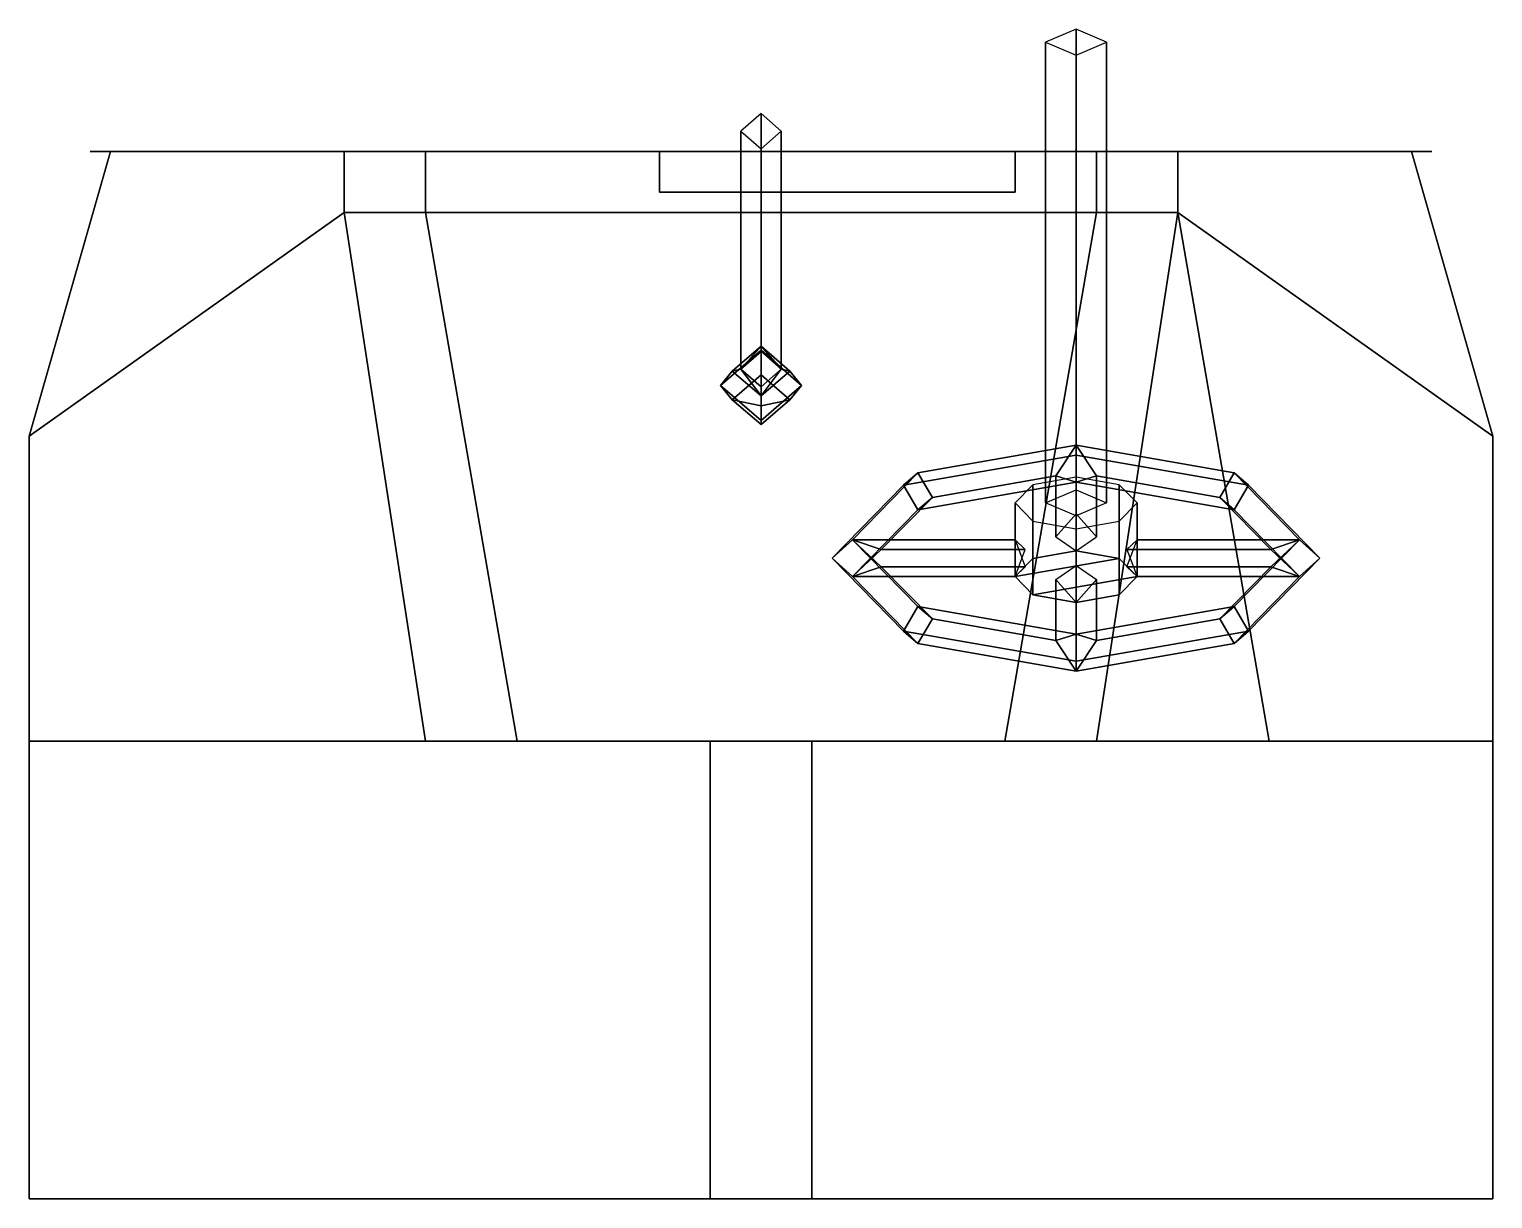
# Model space of a CAD drawing. Extents: x -0.72 to 0.72, y 0.09 to 1.24.
import ezdxf

# ---------------------------------------------------------------- set-up
doc = ezdxf.new("R2010")
doc.units = 0
doc.layers.add('INSIDES', color=1, linetype='CONTINUOUS')

msp = doc.modelspace()

# ---------------------------------------------------------------- linework, layer by layer
at = {"layer": 'INSIDES'}
for points in [[(0.31, 1.2402, 1.1605), (0.28, 1.2275, 1.1333), (0.28, 0.7744, 1.3446), (0.31, 0.7871, 1.3718)], [(0.34, 1.2275, 1.1333), (0.31, 1.2402, 1.1605), (0.31, 0.7871, 1.3718), (0.34, 0.7744, 1.3446)], [(0.28, 1.2275, 1.1333), (0.31, 1.2149, 1.1061), (0.31, 0.7617, 1.3175), (0.28, 0.7744, 1.3446)], [(0.31, 1.2149, 1.1061), (0.34, 1.2275, 1.1333), (0.34, 0.7744, 1.3446), (0.31, 0.7617, 1.3175)], [(0, 1.1573, 0.787), (-0.02, 1.14, 0.777), (-0.02, 0.9059, 1.1825), (0, 0.9232, 1.1925)], [(0.02, 1.14, 0.777), (0, 1.1573, 0.787), (0, 0.9232, 1.1925), (0.02, 0.9059, 1.1825)], [(-0.02, 1.14, 0.777), (0, 1.1227, 0.767), (0, 0.8885, 1.1725), (-0.02, 0.9059, 1.1825)], [(0, 1.1227, 0.767), (0.02, 1.14, 0.777), (0.02, 0.9059, 1.1825), (0, 0.8885, 1.1725)], [(-0.72, 0.84, 0.83), (-0.72, 0.84, 0.51), (-0.64, 1.12, 0.51), (-0.64, 1.12, 0.99)], [(-0.64, 1.12, 0.51), (-0.72, 0.84, 0.51), (-0.41, 1.06, 0.51), (-0.41, 1.12, 0.51)], [(-0.66, 1.12, 1.41), (-0.66, 1.12, 0.99), (-0.64, 1.12, 0.99), (-0.66, 1.12, 1.41)], [(-0.66, 1.12, 1.41), (-0.1, 1.12, 1.38), (0.25, 1.12, 1.38), (0.66, 1.12, 1.41)], [(-0.64, 1.12, 0.99), (-0.1, 1.12, 1.17), (-0.1, 1.12, 1.38), (-0.66, 1.12, 1.41)], [(-0.1, 1.12, 1.17), (-0.64, 1.12, 0.99), (0.64, 1.12, 0.99), (0.25, 1.12, 1.17)], [(-0.64, 1.12, 0.99), (-0.41, 1.12, 0.69), (-0.33, 1.12, 0.69), (0.64, 1.12, 0.99)], [(-0.64, 1.12, 0.51), (-0.41, 1.12, 0.51), (-0.41, 1.12, 0.69), (-0.64, 1.12, 0.99)], [(-0.41, 1.12, 0.69), (-0.41, 1.06, 0.69), (-0.33, 1.06, 0.69), (-0.33, 1.12, 0.69)], [(-0.41, 1.12, 0.51), (-0.41, 1.06, 0.51), (-0.41, 1.06, 0.69), (-0.41, 1.12, 0.69)], [(-0.33, 1.12, 0.51), (-0.33, 1.06, 0.51), (0.33, 1.06, 0.51), (0.33, 1.12, 0.51)], [(-0.33, 1.12, 0.69), (-0.33, 1.06, 0.69), (-0.33, 1.06, 0.51), (-0.33, 1.12, 0.51)], [(-0.33, 1.12, 0.69), (-0.33, 1.12, 0.69), (0.33, 1.12, 0.69), (0.64, 1.12, 0.99)], [(0.33, 1.12, 0.69), (-0.33, 1.12, 0.69), (-0.33, 1.12, 0.51), (0.33, 1.12, 0.51)], [(-0.1, 1.12, 1.17), (-0.1, 1.08, 1.17), (-0.1, 1.08, 1.38), (-0.1, 1.12, 1.38)], [(0.25, 1.12, 1.17), (0.25, 1.08, 1.17), (-0.1, 1.08, 1.17), (-0.1, 1.12, 1.17)], [(-0.1, 1.12, 1.38), (-0.1, 1.08, 1.38), (0.25, 1.08, 1.38), (0.25, 1.12, 1.38)], [(0.25, 1.08, 1.38), (0.25, 1.08, 1.17), (0.25, 1.12, 1.17), (0.25, 1.12, 1.38)], [(0.25, 1.12, 1.38), (0.25, 1.12, 1.17), (0.64, 1.12, 0.99), (0.66, 1.12, 1.41)], [(0.33, 1.12, 0.69), (0.33, 1.06, 0.69), (0.41, 1.06, 0.69), (0.41, 1.12, 0.69)], [(0.33, 1.12, 0.51), (0.33, 1.06, 0.51), (0.33, 1.06, 0.69), (0.33, 1.12, 0.69)], [(0.33, 1.12, 0.69), (0.33, 1.12, 0.69), (0.41, 1.12, 0.69), (0.64, 1.12, 0.99)], [(0.41, 1.12, 0.51), (0.41, 1.06, 0.51), (0.72, 0.84, 0.51), (0.64, 1.12, 0.51)], [(0.41, 1.12, 0.69), (0.41, 1.06, 0.69), (0.41, 1.06, 0.51), (0.41, 1.12, 0.51)], [(0.64, 1.12, 0.99), (0.41, 1.12, 0.69), (0.41, 1.12, 0.51), (0.64, 1.12, 0.51)], [(0.64, 1.12, 0.99), (0.64, 1.12, 0.51), (0.72, 0.84, 0.51), (0.72, 0.84, 0.83)], [(0.66, 1.12, 1.41), (0.64, 1.12, 0.99), (0.66, 1.12, 0.99), (0.66, 1.12, 1.41)], [(-0.1, 1.08, 1.38), (-0.1, 1.08, 1.17), (0.25, 1.08, 1.17), (0.25, 1.08, 1.38)], [(-0.72, 0.84, 0.51), (-0.72, 0.54, 0.51), (-0.33, 0.54, 0.51), (-0.41, 1.06, 0.51)], [(-0.41, 1.06, 0.69), (-0.33, 0.54, 0.69), (-0.24, 0.54, 0.69), (-0.33, 1.06, 0.69)], [(-0.41, 1.06, 0.51), (-0.33, 0.54, 0.51), (-0.33, 0.54, 0.69), (-0.41, 1.06, 0.69)], [(-0.33, 1.06, 0.51), (-0.24, 0.54, 0.51), (0.24, 0.54, 0.51), (0.33, 1.06, 0.51)], [(-0.33, 1.06, 0.69), (-0.24, 0.54, 0.69), (-0.24, 0.54, 0.51), (-0.33, 1.06, 0.51)], [(0.33, 1.06, 0.69), (0.24, 0.54, 0.69), (0.33, 0.54, 0.69), (0.41, 1.06, 0.69)], [(0.33, 1.06, 0.51), (0.24, 0.54, 0.51), (0.24, 0.54, 0.69), (0.33, 1.06, 0.69)], [(0.41, 1.06, 0.51), (0.33, 0.54, 0.51), (0.72, 0.54, 0.51), (0.72, 0.84, 0.51)], [(0.41, 1.06, 0.69), (0.5, 0.54, 0.69), (0.5, 0.54, 0.51), (0.41, 1.06, 0.51)], [(0, 0.9246, 1.23), (0, 0.9286, 1.1996), (-0.0283, 0.9041, 1.1855), (-0.04, 0.89, 1.21)], [(0, 0.9004, 1.2486), (0, 0.9246, 1.23), (-0.04, 0.89, 1.21), (-0.0283, 0.8759, 1.2345)], [(0, 0.9286, 1.1996), (-0.02, 0.9059, 1.1825), (-0.02, 0.9059, 1.1825), (-0.0283, 0.9041, 1.1855)], [(0, 0.9286, 1.1996), (0, 0.9232, 1.1925), (0, 0.9232, 1.1925), (-0.02, 0.9059, 1.1825)], [(0.04, 0.89, 1.21), (0.0283, 0.9041, 1.1855), (0, 0.9286, 1.1996), (0, 0.9246, 1.23)], [(0.0283, 0.9041, 1.1855), (0.02, 0.9059, 1.1825), (0.02, 0.9059, 1.1825), (0, 0.9286, 1.1996)], [(0, 0.9286, 1.1996), (0.02, 0.9059, 1.1825), (0.02, 0.9059, 1.1825), (0, 0.9232, 1.1925)], [(0.0283, 0.8759, 1.2345), (0.04, 0.89, 1.21), (0, 0.9246, 1.23), (0, 0.9004, 1.2486)], [(-0.04, 0.89, 1.21), (-0.0283, 0.9041, 1.1855), (0, 0.8796, 1.1714), (0, 0.8554, 1.19)], [(-0.0283, 0.9041, 1.1855), (-0.02, 0.9059, 1.1825), (-0.02, 0.9059, 1.1825), (0, 0.8796, 1.1714)], [(0, 0.87, 1.2446), (0, 0.9004, 1.2486), (-0.0283, 0.8759, 1.2345), (0, 0.87, 1.2446)], [(0, 0.8796, 1.1714), (-0.02, 0.9059, 1.1825), (-0.02, 0.9059, 1.1825), (0, 0.8885, 1.1725)], [(0, 0.8796, 1.1714), (0.02, 0.9059, 1.1825), (0.02, 0.9059, 1.1825), (0.0283, 0.9041, 1.1855)], [(0, 0.8796, 1.1714), (0, 0.8885, 1.1725), (0, 0.8885, 1.1725), (0.02, 0.9059, 1.1825)], [(0, 0.8554, 1.19), (0, 0.8796, 1.1714), (0.0283, 0.9041, 1.1855), (0.04, 0.89, 1.21)], [(0, 0.87, 1.2446), (0.0283, 0.8759, 1.2345), (0, 0.9004, 1.2486), (0, 0.87, 1.2446)], [(-0.0283, 0.8759, 1.2345), (-0.04, 0.89, 1.21), (0, 0.8554, 1.19), (0, 0.8514, 1.2204)], [(0, 0.8514, 1.2204), (0, 0.8554, 1.19), (0.04, 0.89, 1.21), (0.0283, 0.8759, 1.2345)], [(0, 0.87, 1.2446), (-0.0283, 0.8759, 1.2345), (0, 0.8514, 1.2204), (0, 0.87, 1.2446)], [(0, 0.87, 1.2446), (0, 0.8514, 1.2204), (0.0283, 0.8759, 1.2345), (0, 0.87, 1.2446)], [(-0.72, 0.59, 0.83), (-0.72, 0.54, 0.51), (-0.72, 0.84, 0.51), (-0.72, 0.84, 0.83)], [(0.72, 0.84, 0.83), (0.72, 0.84, 0.51), (0.72, 0.54, 0.51), (0.72, 0.59, 0.83)], [(0.31, 0.8214, 1.5875), (0.31, 0.8311, 1.5609), (0.1544, 0.8039, 1.5025), (0.1403, 0.7917, 1.5238)], [(0.31, 0.7948, 1.5778), (0.31, 0.8214, 1.5875), (0.1403, 0.7917, 1.5238), (0.1544, 0.7676, 1.5194)], [(0.31, 0.8311, 1.5609), (0.29, 0.801, 1.5438), (0.1686, 0.7798, 1.4982), (0.1544, 0.8039, 1.5025)], [(0.31, 0.7635, 1.4159), (0.29, 0.7411, 1.4153), (0.29, 0.801, 1.5438), (0.31, 0.8311, 1.5609)], [(0.33, 0.7411, 1.4153), (0.31, 0.7635, 1.4159), (0.31, 0.8311, 1.5609), (0.33, 0.801, 1.5438)], [(0.4656, 0.8039, 1.5025), (0.4514, 0.7798, 1.4982), (0.33, 0.801, 1.5438), (0.31, 0.8311, 1.5609)], [(0.4797, 0.7917, 1.5238), (0.4656, 0.8039, 1.5025), (0.31, 0.8311, 1.5609), (0.31, 0.8214, 1.5875)], [(0.4656, 0.7676, 1.5194), (0.4797, 0.7917, 1.5238), (0.31, 0.8214, 1.5875), (0.31, 0.7948, 1.5778)], [(0.1403, 0.7917, 1.5238), (0.1544, 0.8039, 1.5025), (0.09, 0.7381, 1.3615), (0.07, 0.72, 1.37)], [(0.1544, 0.8039, 1.5025), (0.1686, 0.7798, 1.4982), (0.1183, 0.7285, 1.3881), (0.09, 0.7381, 1.3615)], [(0.29, 0.801, 1.5438), (0.31, 0.7948, 1.5778), (0.1544, 0.7676, 1.5194), (0.1686, 0.7798, 1.4982)], [(0.2676, 0.7923, 1.3831), (0.25, 0.7744, 1.3446), (0.25, 0.7019, 1.3785), (0.2676, 0.7198, 1.4169)], [(0.31, 0.7997, 1.399), (0.2676, 0.7923, 1.3831), (0.2676, 0.7198, 1.4169), (0.31, 0.7272, 1.4328)], [(0.29, 0.7411, 1.4153), (0.31, 0.7272, 1.4328), (0.31, 0.7948, 1.5778), (0.29, 0.801, 1.5438)], [(0.31, 0.7272, 1.4328), (0.33, 0.7411, 1.4153), (0.33, 0.801, 1.5438), (0.31, 0.7948, 1.5778)], [(0.4514, 0.7798, 1.4982), (0.4656, 0.7676, 1.5194), (0.31, 0.7948, 1.5778), (0.33, 0.801, 1.5438)], [(0.3524, 0.7923, 1.3831), (0.31, 0.7997, 1.399), (0.31, 0.7272, 1.4328), (0.3524, 0.7198, 1.4169)], [(0.37, 0.7744, 1.3446), (0.3524, 0.7923, 1.3831), (0.3524, 0.7198, 1.4169), (0.37, 0.7019, 1.3785)], [(0.53, 0.7381, 1.3615), (0.5017, 0.7285, 1.3881), (0.4514, 0.7798, 1.4982), (0.4656, 0.8039, 1.5025)], [(0.55, 0.72, 1.37), (0.53, 0.7381, 1.3615), (0.4656, 0.8039, 1.5025), (0.4797, 0.7917, 1.5238)], [(0.1544, 0.7676, 1.5194), (0.1403, 0.7917, 1.5238), (0.07, 0.72, 1.37), (0.09, 0.7019, 1.3785)], [(0.1686, 0.7798, 1.4982), (0.1544, 0.7676, 1.5194), (0.09, 0.7019, 1.3785), (0.1183, 0.7285, 1.3881)], [(0.5017, 0.7285, 1.3881), (0.53, 0.7019, 1.3785), (0.4656, 0.7676, 1.5194), (0.4514, 0.7798, 1.4982)], [(0.53, 0.7019, 1.3785), (0.55, 0.72, 1.37), (0.4797, 0.7917, 1.5238), (0.4656, 0.7676, 1.5194)], [(0.25, 0.7744, 1.3446), (0.2676, 0.7564, 1.3062), (0.2676, 0.6839, 1.34), (0.25, 0.7019, 1.3785)], [(0.3524, 0.7564, 1.3062), (0.37, 0.7744, 1.3446), (0.37, 0.7019, 1.3785), (0.3524, 0.6839, 1.34)], [(0.2676, 0.7564, 1.3062), (0.31, 0.749, 1.2903), (0.31, 0.6765, 1.3241), (0.2676, 0.6839, 1.34)], [(0.31, 0.749, 1.2903), (0.3524, 0.7564, 1.3062), (0.3524, 0.6839, 1.34), (0.31, 0.6765, 1.3241)], [(0.07, 0.72, 1.37), (0.09, 0.7381, 1.3615), (0.1544, 0.6724, 1.2206), (0.1403, 0.6483, 1.2162)], [(0.09, 0.7381, 1.3615), (0.1183, 0.7115, 1.3519), (0.1686, 0.6602, 1.2418), (0.1544, 0.6724, 1.2206)], [(0.26, 0.7285, 1.3881), (0.25, 0.7381, 1.3615), (0.09, 0.7381, 1.3615), (0.1183, 0.7285, 1.3881)], [(0.25, 0.7381, 1.3615), (0.26, 0.7115, 1.3519), (0.1183, 0.7115, 1.3519), (0.09, 0.7381, 1.3615)], [(0.37, 0.7381, 1.3615), (0.36, 0.7285, 1.3881), (0.5017, 0.7285, 1.3881), (0.53, 0.7381, 1.3615)], [(0.36, 0.7115, 1.3519), (0.37, 0.7381, 1.3615), (0.53, 0.7381, 1.3615), (0.5017, 0.7115, 1.3519)], [(0.4656, 0.6724, 1.2206), (0.4514, 0.6602, 1.2418), (0.5017, 0.7115, 1.3519), (0.53, 0.7381, 1.3615)], [(0.4797, 0.6483, 1.2162), (0.4656, 0.6724, 1.2206), (0.53, 0.7381, 1.3615), (0.55, 0.72, 1.37)], [(0.09, 0.7019, 1.3785), (0.07, 0.72, 1.37), (0.1403, 0.6483, 1.2162), (0.1544, 0.6361, 1.2375)], [(0.25, 0.7019, 1.3785), (0.26, 0.7285, 1.3881), (0.1183, 0.7285, 1.3881), (0.09, 0.7019, 1.3785)], [(0.25, 0.7019, 1.3785), (0.3524, 0.7198, 1.4169), (0.31, 0.7272, 1.4328), (0.2676, 0.7198, 1.4169)], [(0.36, 0.7285, 1.3881), (0.37, 0.7019, 1.3785), (0.53, 0.7019, 1.3785), (0.5017, 0.7285, 1.3881)], [(0.4656, 0.6361, 1.2375), (0.4797, 0.6483, 1.2162), (0.55, 0.72, 1.37), (0.53, 0.7019, 1.3785)], [(0.1183, 0.7115, 1.3519), (0.09, 0.7019, 1.3785), (0.1544, 0.6361, 1.2375), (0.1686, 0.6602, 1.2418)], [(0.26, 0.7115, 1.3519), (0.25, 0.7019, 1.3785), (0.09, 0.7019, 1.3785), (0.1183, 0.7115, 1.3519)], [(0.2676, 0.6839, 1.34), (0.37, 0.7019, 1.3785), (0.3524, 0.7198, 1.4169), (0.25, 0.7019, 1.3785)], [(0.29, 0.6989, 1.3247), (0.31, 0.7128, 1.3072), (0.31, 0.6452, 1.1622), (0.29, 0.639, 1.1962)], [(0.31, 0.7128, 1.3072), (0.33, 0.6989, 1.3247), (0.33, 0.639, 1.1962), (0.31, 0.6452, 1.1622)], [(0.37, 0.7019, 1.3785), (0.36, 0.7115, 1.3519), (0.5017, 0.7115, 1.3519), (0.53, 0.7019, 1.3785)], [(0.4514, 0.6602, 1.2418), (0.4656, 0.6361, 1.2375), (0.53, 0.7019, 1.3785), (0.5017, 0.7115, 1.3519)], [(0.31, 0.6765, 1.3241), (0.3524, 0.6839, 1.34), (0.37, 0.7019, 1.3785), (0.2676, 0.6839, 1.34)], [(0.31, 0.6765, 1.3241), (0.29, 0.6989, 1.3247), (0.29, 0.639, 1.1962), (0.31, 0.6089, 1.1791)], [(0.33, 0.6989, 1.3247), (0.31, 0.6765, 1.3241), (0.31, 0.6089, 1.1791), (0.33, 0.639, 1.1962)], [(0.1403, 0.6483, 1.2162), (0.1544, 0.6724, 1.2206), (0.31, 0.6452, 1.1622), (0.31, 0.6186, 1.1525)], [(0.1544, 0.6724, 1.2206), (0.1686, 0.6602, 1.2418), (0.29, 0.639, 1.1962), (0.31, 0.6452, 1.1622)], [(0.31, 0.6452, 1.1622), (0.33, 0.639, 1.1962), (0.4514, 0.6602, 1.2418), (0.4656, 0.6724, 1.2206)], [(0.31, 0.6186, 1.1525), (0.31, 0.6452, 1.1622), (0.4656, 0.6724, 1.2206), (0.4797, 0.6483, 1.2162)], [(0.1544, 0.6361, 1.2375), (0.1403, 0.6483, 1.2162), (0.31, 0.6186, 1.1525), (0.31, 0.6089, 1.1791)], [(0.1686, 0.6602, 1.2418), (0.1544, 0.6361, 1.2375), (0.31, 0.6089, 1.1791), (0.29, 0.639, 1.1962)], [(0.33, 0.639, 1.1962), (0.31, 0.6089, 1.1791), (0.4656, 0.6361, 1.2375), (0.4514, 0.6602, 1.2418)], [(0.31, 0.6089, 1.1791), (0.31, 0.6186, 1.1525), (0.4797, 0.6483, 1.2162), (0.4656, 0.6361, 1.2375)], [(-0.72, 0.36, 1.46), (-0.72, 0.54, 0.96), (-0.72, 0.59, 0.83), (-0.72, 0.36, 1.46)], [(-0.72, 0.54, 0.96), (-0.72, 0.54, 0.51), (-0.72, 0.59, 0.83)], [(0.72, 0.36, 1.46), (0.72, 0.59, 0.83), (0.72, 0.54, 0.96), (0.72, 0.36, 1.46)], [(0.72, 0.59, 0.83), (0.72, 0.59, 0.83), (0.72, 0.54, 0.51), (0.72, 0.54, 0.96)], [(-0.72, 0.09, 1.46), (-0.72, 0.09, 0.96), (-0.72, 0.54, 0.96), (-0.72, 0.36, 1.46)], [(-0.72, 0.54, 0.96), (-0.72, 0.09, 0.96), (-0.05, 0.09, 0.96), (-0.05, 0.54, 0.96)], [(-0.05, 0.54, 0.96), (-0.05, 0.54, 0.51), (-0.72, 0.54, 0.51), (-0.72, 0.54, 0.96)], [(-0.05, 0.09, 0.96), (-0.05, 0.09, 0.51), (-0.05, 0.54, 0.51), (-0.05, 0.54, 0.96)], [(-0.05, 0.54, 0.51), (-0.05, 0.09, 0.51), (0.05, 0.09, 0.51), (0.05, 0.54, 0.51)], [(0.05, 0.54, 0.51), (0.05, 0.09, 0.51), (0.05, 0.09, 0.96), (0.05, 0.54, 0.96)], [(0.72, 0.54, 0.96), (0.72, 0.54, 0.51), (0.05, 0.54, 0.51), (0.05, 0.54, 0.96)], [(0.05, 0.54, 0.96), (0.05, 0.09, 0.96), (0.72, 0.09, 0.96), (0.72, 0.54, 0.96)], [(0.72, 0.36, 1.46), (0.72, 0.54, 0.96), (0.72, 0.09, 0.96), (0.72, 0.09, 1.46)], [(0.72, 0.09, 1.46), (0.72, 0.09, 0.96), (-0.72, 0.09, 0.96), (-0.72, 0.09, 1.46)], [(0.05, 0.09, 0.96), (0.05, 0.09, 0.51), (-0.05, 0.09, 0.51), (-0.05, 0.09, 0.96)]]:
    msp.add_3dface(points, dxfattribs=at)

doc.saveas('drawing.dxf')
